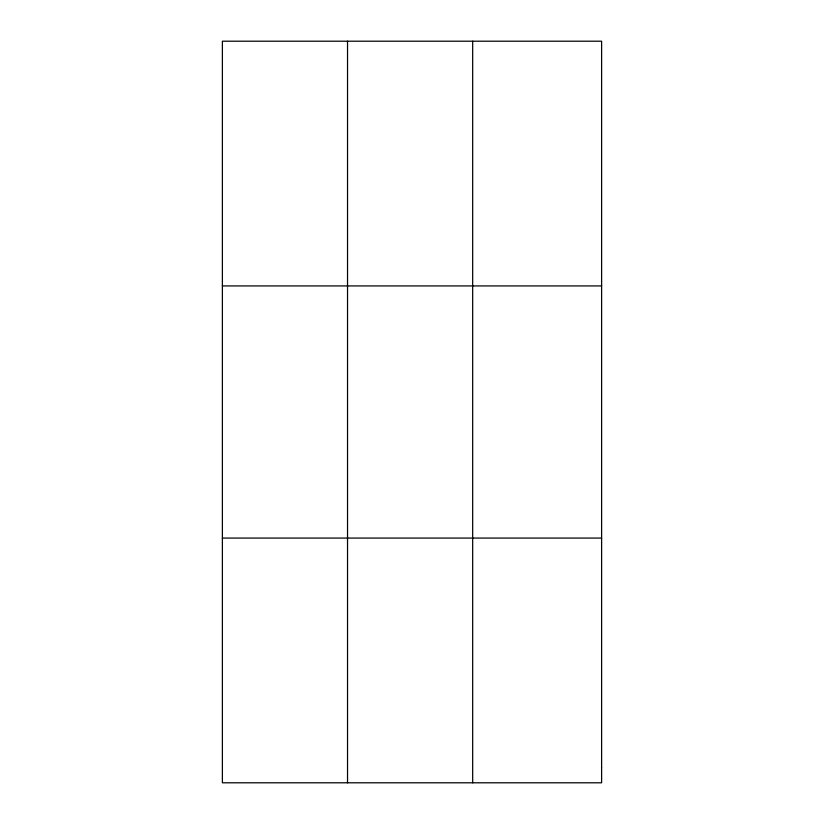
<?xml version="1.0" encoding="UTF-8"?>
<svg xmlns="http://www.w3.org/2000/svg" width="824" height="824" viewBox="0 0 824 824"><rect width="100%" height="100%" fill="white"/><g stroke="black" fill="none" stroke-linecap="round" stroke-linejoin="round"><path stroke-width="1.24" d="M347.532 41.2L347.532 782.8M472.677 41.2L472.677 782.8M222.387 285.928L601.613 285.928M222.387 538.072L601.613 538.072M601.613 767.505L601.613 782.8L222.387 782.8L222.387 41.2L601.613 41.2L601.613 767.505"/></g></svg>
